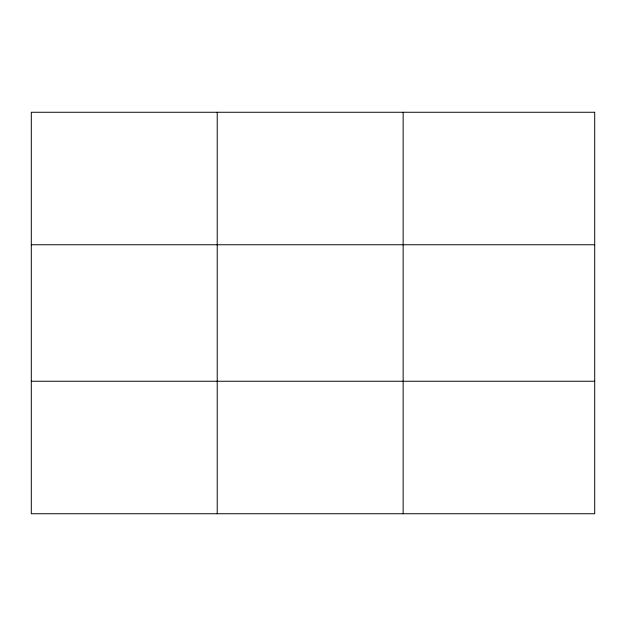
<?xml version="1.0" encoding="UTF-8"?>
<svg xmlns="http://www.w3.org/2000/svg" width="626" height="626" viewBox="0 0 626 626"><rect width="100%" height="100%" fill="white"/><g stroke="black" fill="none" stroke-linecap="round" stroke-linejoin="round"><path stroke-width="0.94" d="M217.222 112.265L217.222 513.735M403.144 112.265L403.144 513.735M31.3 244.75L594.7 244.75M31.3 381.25L594.7 381.25M594.7 112.265L594.7 513.735L31.3 513.735L31.3 112.265L594.7 112.265"/></g></svg>
